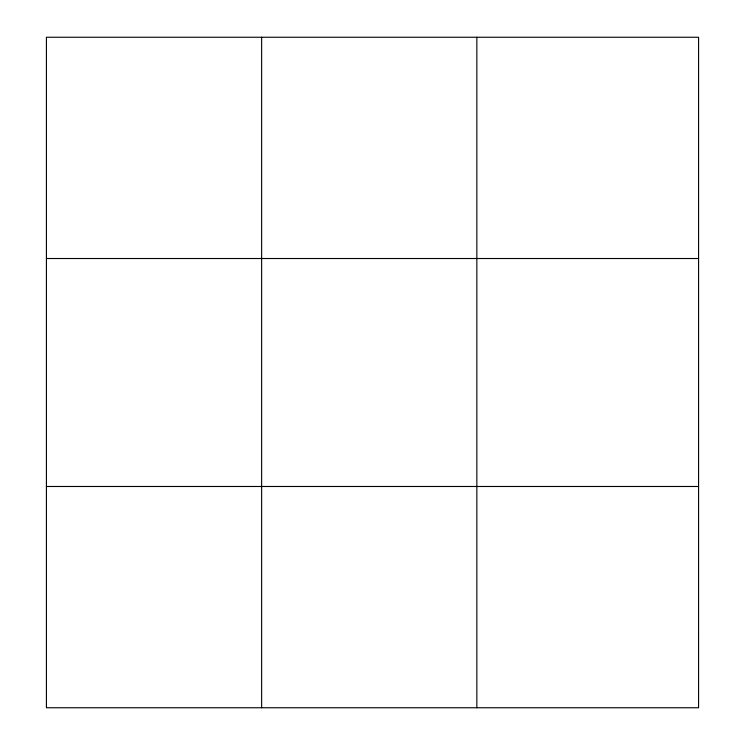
<?xml version="1.0" encoding="UTF-8"?>
<svg xmlns="http://www.w3.org/2000/svg" width="745" height="745" viewBox="0 0 745 745"><rect width="100%" height="100%" fill="white"/><g stroke="black" fill="none" stroke-linecap="round" stroke-linejoin="round"><path stroke-width="1.12" d="M261.635 37.25L261.635 707.75M476.847 37.25L476.847 707.75M46.423 258.515L698.577 258.515M46.423 486.485L698.577 486.485M698.577 633.995L698.577 707.75L46.423 707.75L46.423 37.25L698.577 37.25L698.577 633.995"/></g></svg>
